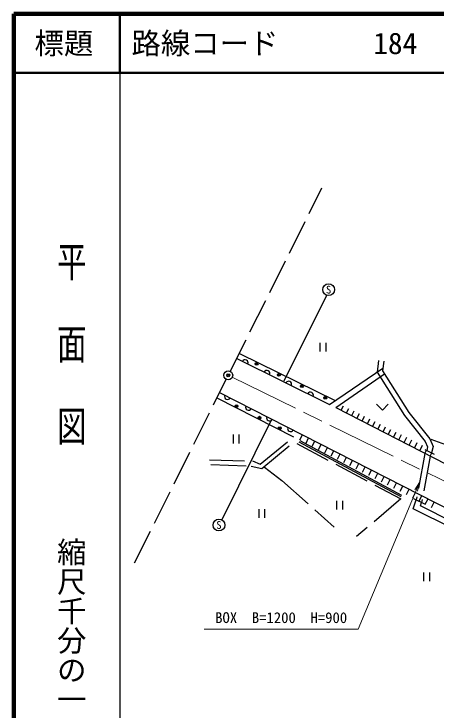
# Model space of a CAD drawing. Units: millimetres, scale not verified. Extents: x 40000 to 680000, y 20000 to 380000.
# Drawn here: x 40000 to 111826, y 261652 to 380000 of the extents above; entities that cross this region are included whole.
import ezdxf
from ezdxf.enums import TextEntityAlignment as Align

# ---------------------------------------------------------------- set-up
doc = ezdxf.new("R2010")
doc.units = ezdxf.units.MM
doc.header["$LTSCALE"] = 1000
doc.header["$PDMODE"] = 32
doc.header["$PDSIZE"] = 500
doc.linetypes.add('CHAIN', pattern=[18.5, 12, -1.5, 3.5, -1.5])
doc.linetypes.add('DASHED', pattern=[7.5, 6, -1.5])
for name, color, linetype, lineweight in [('M-BGD', 7, 'Continuous', 25), ('M-BGD-EXST', 7, 'Continuous', 25), ('M-BMK', 2, 'CHAIN', 13), ('M-BMK-SRVR', 3, 'Continuous', 25), ('M-STR-HTXT', 7, 'Continuous', 13), ('M-TTL', 2, 'Continuous', 140), ('M-TTL-BAND', 7, 'Continuous', 25), ('M-TTL-LINE', 7, 'Continuous', 50)]:
    doc.layers.add(name, color=color, linetype=linetype, lineweight=lineweight)
doc.layers.add('M-OTRS', color=6, linetype='Continuous')
doc.layers.add('M-TTL-TXT', color=7, linetype='Continuous')
doc.styles.add('@ＭＳ ゴシック', font='')
doc.styles.add('ＭＳ ゴシック', font='')
doc.styles.get('@ＭＳ ゴシック').set_extended_font_data('@MS Gothic')
doc.styles.get('ＭＳ ゴシック').set_extended_font_data('MS Gothic')

# ---------------------------------------------------------------- blocks, each defined once
blk = doc.blocks.new('open_arrow')
at = {"color": 0, "linetype": 'Continuous', "lineweight": -2}
blk.add_lwpolyline([(7.5, 1.25), (0, 0), (7.5, -1.25)], dxfattribs=at)

msp = doc.modelspace()

# ---------------------------------------------------------------- linework, layer by layer
at = {"layer": 'M-BGD', "linetype": 'DASHED'}
for p, q in [((76804, 319232), (92398, 350415)), ((60539, 286708), (76133, 317891)), ((81896, 303458), (87552, 308114)), ((82197, 302730), (87600, 307202)), ((88135, 306948), (105854, 297541)), ((73252, 304213), (80589, 304011)), ((109922, 305286), (108457, 297383)), ((110811, 304827), (109360, 296936)), ((73503, 303384), (80363, 303132)), ((80363, 303132), (82197, 302730)), ((80589, 304011), (81896, 303458)), ((82612, 302931), (85602, 300694)), ((85602, 300694), (94496, 292752)), ((105854, 297541), (98290, 291144))]:
    msp.add_line(p, q, dxfattribs=at)
at = {"layer": 'M-BGD'}
for p, q in [((78396, 322296), (94634, 314253)), ((77953, 321400), (93682, 313609)), ((102050, 321096), (101799, 319111)), ((102943, 320983), (102732, 319319)), ((93682, 313609), (102790, 319772)), ((94762, 313106), (103053, 318812)), ((101799, 319111), (106472, 311723)), ((102732, 319319), (107207, 312245)), ((75003, 315640), (127411, 288896)), ((74548, 314749), (87552, 308114)), ((94762, 313106), (113519, 303430)), ((95701, 312622), (96089, 313397)), ((96590, 312163), (96983, 312949)), ((97479, 311705), (97878, 312502)), ((98368, 311246), (98772, 312055)), ((99256, 310788), (99666, 311607)), ((106472, 311723), (109989, 307300)), ((107207, 312245), (110772, 307762)), ((100145, 310329), (100561, 311160)), ((101034, 309871), (101455, 310713)), ((101923, 309412), (102349, 310265)), ((102811, 308954), (103244, 309818)), ((103700, 308495), (104138, 309371)), ((104589, 308037), (105033, 308924)), ((88629, 307587), (89075, 308459)), ((89697, 307040), (90144, 307913)), ((105478, 307578), (105927, 308476)), ((106367, 307120), (106821, 308029)), ((110772, 307762), (111306, 306480)), ((88488, 307239), (105801, 297940)), ((88630, 307503), (105943, 298204)), ((90765, 306494), (91213, 307368)), ((91833, 305947), (92281, 306823)), ((107255, 306661), (107716, 307582)), ((108144, 306203), (108610, 307134)), ((109033, 305744), (109504, 306687)), ((109989, 307300), (110366, 306395)), ((110952, 307683), (115565, 306018)), ((92902, 305400), (93350, 306277)), ((93970, 304854), (94419, 305732)), ((109922, 305286), (110185, 305812)), ((109935, 305938), (111522, 305137)), ((110366, 306395), (110234, 305787)), ((110811, 304827), (111078, 305361)), ((111306, 306480), (111064, 305368)), ((95038, 304307), (95488, 305186)), ((96106, 303760), (96557, 304641)), ((97175, 303213), (97626, 304095)), ((98243, 302667), (98695, 303550)), ((99311, 302120), (99764, 303004)), ((100379, 301573), (100832, 302459)), ((101447, 301027), (101901, 301914)), ((102516, 300480), (102970, 301368)), ((103584, 299933), (104039, 300823)), ((104652, 299387), (105108, 300277)), ((105720, 298840), (106177, 299732)), ((106789, 298293), (107246, 299186)), ((107857, 297747), (108315, 298641)), ((107918, 295848), (108457, 297383)), ((108000, 297608), (109948, 296646)), ((108925, 297200), (109383, 298095)), ((109993, 296653), (110452, 297550)), ((109154, 296350), (109360, 296936)), ((121057, 290431), (109154, 296350)), ((111062, 296106), (111521, 297005)), ((120282, 289700), (107918, 295848))]:
    msp.add_line(p, q, dxfattribs=at)
for centre in [(81293, 320525), (85094, 318651), (89003, 316723), (92966, 314741), (77872, 313304), (81781, 311349), (85228, 309557)]:
    msp.add_circle(centre, 250, dxfattribs=at)
for centre, radius, start, end in [((79333, 320698), 516, 335.48336, 151.8138), ((83034, 318865), 516, 335.48336, 151.8138), ((86735, 317031), 516, 335.48336, 151.8138), ((76342, 314958), 501, 153.09308, 332.83673), ((90436, 315198), 516, 335.48336, 151.8138), ((79913, 313135), 501, 153.09308, 332.83673), ((83484, 311313), 501, 153.09308, 332.83673), ((87055, 309491), 501, 153.09308, 332.83673)]:
    msp.add_arc(centre, radius, start, end, dxfattribs=at)
for p in [(81293, 320525), (85094, 318651), (89003, 316723), (92966, 314741), (77872, 313304), (81781, 311349), (85228, 309557)]:
    msp.add_point(p, dxfattribs=at)
at = {"layer": 'M-BGD-EXST'}
for p, q in [((85962, 317609), (93244, 332169)), ((92061, 324092), (92061, 322592)), ((93061, 324092), (93061, 322592)), ((101682, 313658), (102682, 312658)), ((102682, 312658), (103682, 313658)), ((83848, 311032), (75371, 293978)), ((77275, 308481), (77275, 306981)), ((78275, 308481), (78275, 306981)), ((94896, 297243), (94896, 295743)), ((95896, 297243), (95896, 295743)), ((81650, 295825), (81649, 294325)), ((82650, 295825), (82649, 294325)), ((109679, 285059), (109679, 283559)), ((110679, 285059), (110679, 283559))]:
    msp.add_line(p, q, dxfattribs=at)
for centre in [(93542, 333123), (74880, 293107)]:
    msp.add_circle(centre, 1000, dxfattribs=at)
at = {"layer": 'M-BMK'}
msp.add_line((77142, 318232), (134270, 290265), dxfattribs=at)
at = {"layer": 'M-BMK-SRVR'}
msp.add_circle((76469, 318561), 750, dxfattribs=at)
msp.add_point((76469, 318561), dxfattribs=at)
at = {"layer": 'M-OTRS'}
msp.add_point((76469, 318561), dxfattribs=at)
at = {"layer": 'M-STR-HTXT'}
msp.add_lwpolyline([(109009, 300361), (98593, 275400), (72343, 275403)], dxfattribs=at)
at = {"layer": 'M-TTL'}
for p, q in [((40000, 380000), (40000, 20000)), ((680000, 380000), (40000, 380000))]:
    msp.add_line(p, q, dxfattribs=at)
at = {"layer": 'M-TTL-BAND'}
msp.add_line((58000, 370000), (58000, 20000), dxfattribs=at)
at = {"layer": 'M-TTL-LINE'}
for p, q in [((58000, 380000), (58000, 370000)), ((40000, 370000), (680000, 370000))]:
    msp.add_line(p, q, dxfattribs=at)

# ---------------------------------------------------------------- block references
at = {"layer": 'M-STR-HTXT', "xscale": 200, "yscale": 200, "rotation": 247.4}
msp.add_blockref('open_arrow', (109009, 300361), dxfattribs=at)

# ---------------------------------------------------------------- texts
at = {"layer": 'M-BGD-EXST', "style": 'ＭＳ ゴシック'}
for p in [(93542, 333123), (74880, 293107)]:
    msp.add_text('S', height=1320, rotation=359.994, dxfattribs=at).set_placement(p, align=Align.MIDDLE_CENTER)
at = {"layer": 'M-STR-HTXT', "style": 'ＭＳ ゴシック'}
msp.add_text('BOX\u3000B=1200\u3000H=900', height=1833, rotation=359.994, dxfattribs=at).set_placement((85468, 275901), align=Align.BOTTOM_CENTER)
at = {"layer": 'M-TTL-BAND', "style": '@ＭＳ ゴシック', "width": 1.4}
msp.add_text('平  面  図', height=3666, rotation=270, dxfattribs=at).set_placement((49777, 306475), align=Align.MIDDLE_RIGHT)
at = {"layer": 'M-TTL-BAND', "style": '@ＭＳ ゴシック'}
msp.add_text('縮尺千分の一', height=3666, rotation=270, dxfattribs=at).set_placement((49777, 261030), align=Align.MIDDLE_RIGHT)
at = {"layer": 'M-TTL-TXT', "style": 'ＭＳ ゴシック'}
msp.add_text('標題', height=3666, dxfattribs=at).set_placement((48500, 375000), align=Align.MIDDLE_CENTER)
for s, p in [('路線コード', (60000, 375000)), ('184', (101142, 375000))]:
    msp.add_text(s, height=3666, dxfattribs=at).set_placement(p, align=Align.MIDDLE_LEFT)

doc.saveas('drawing.dxf')
